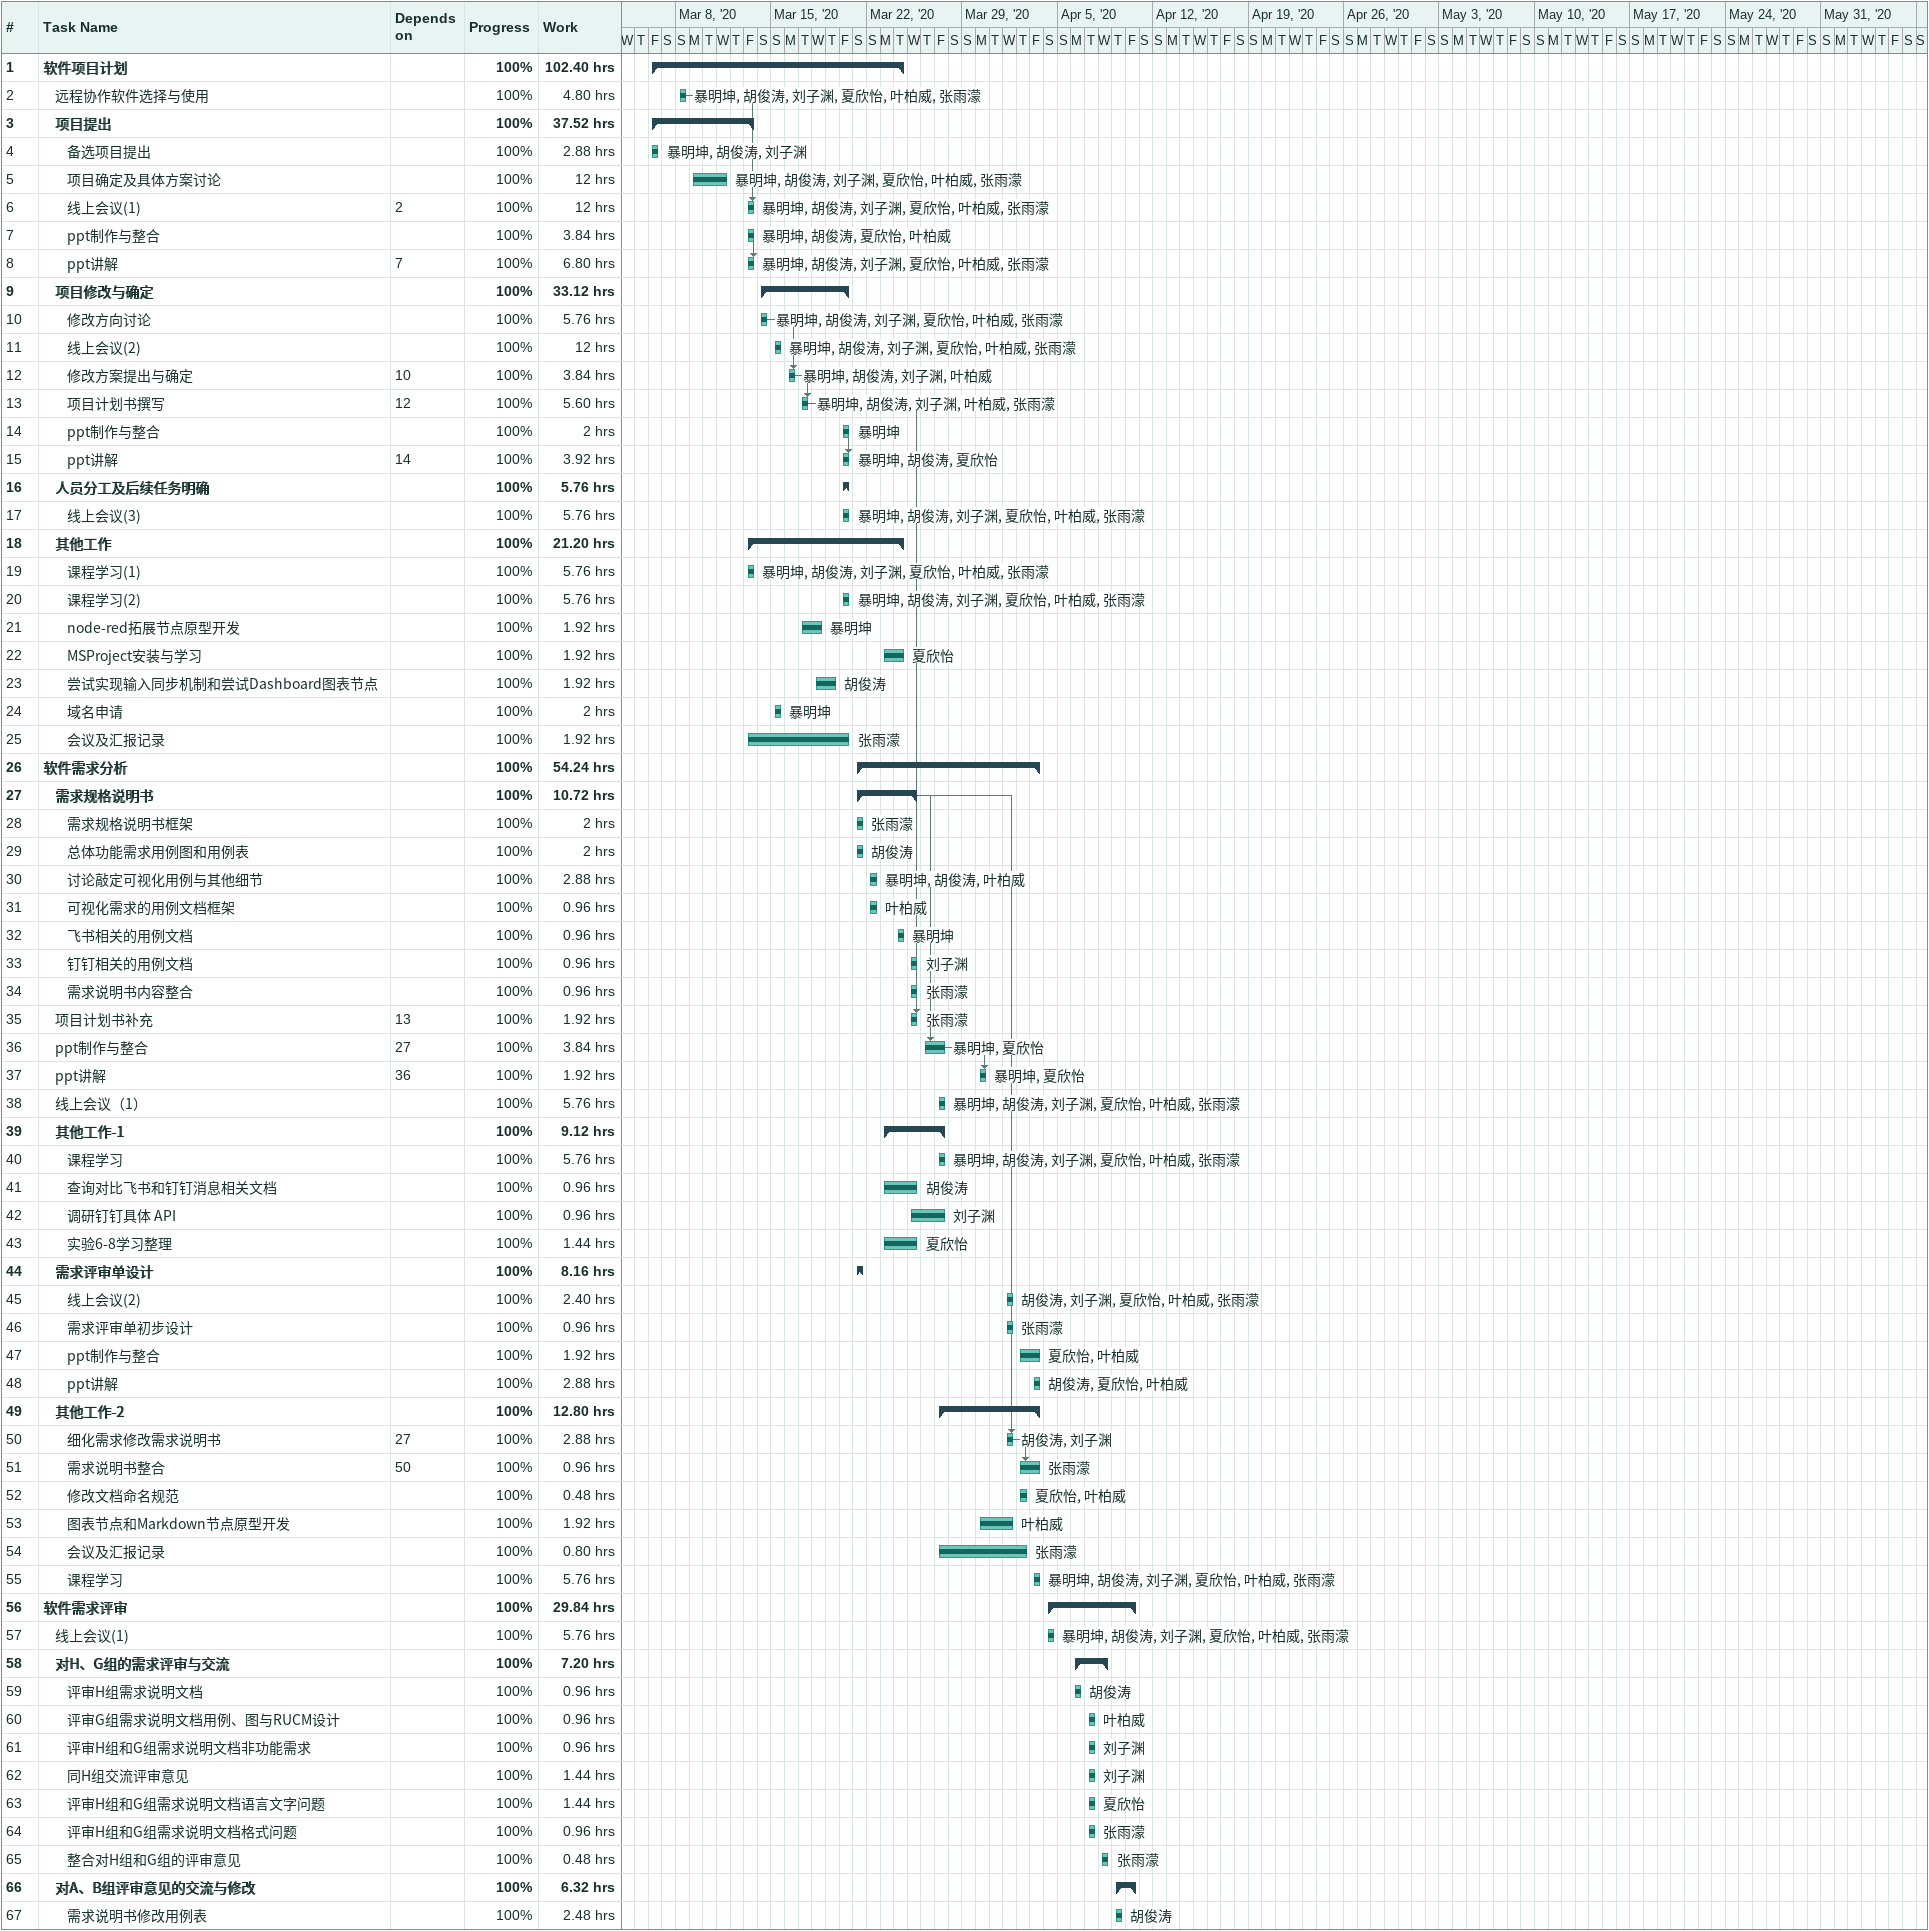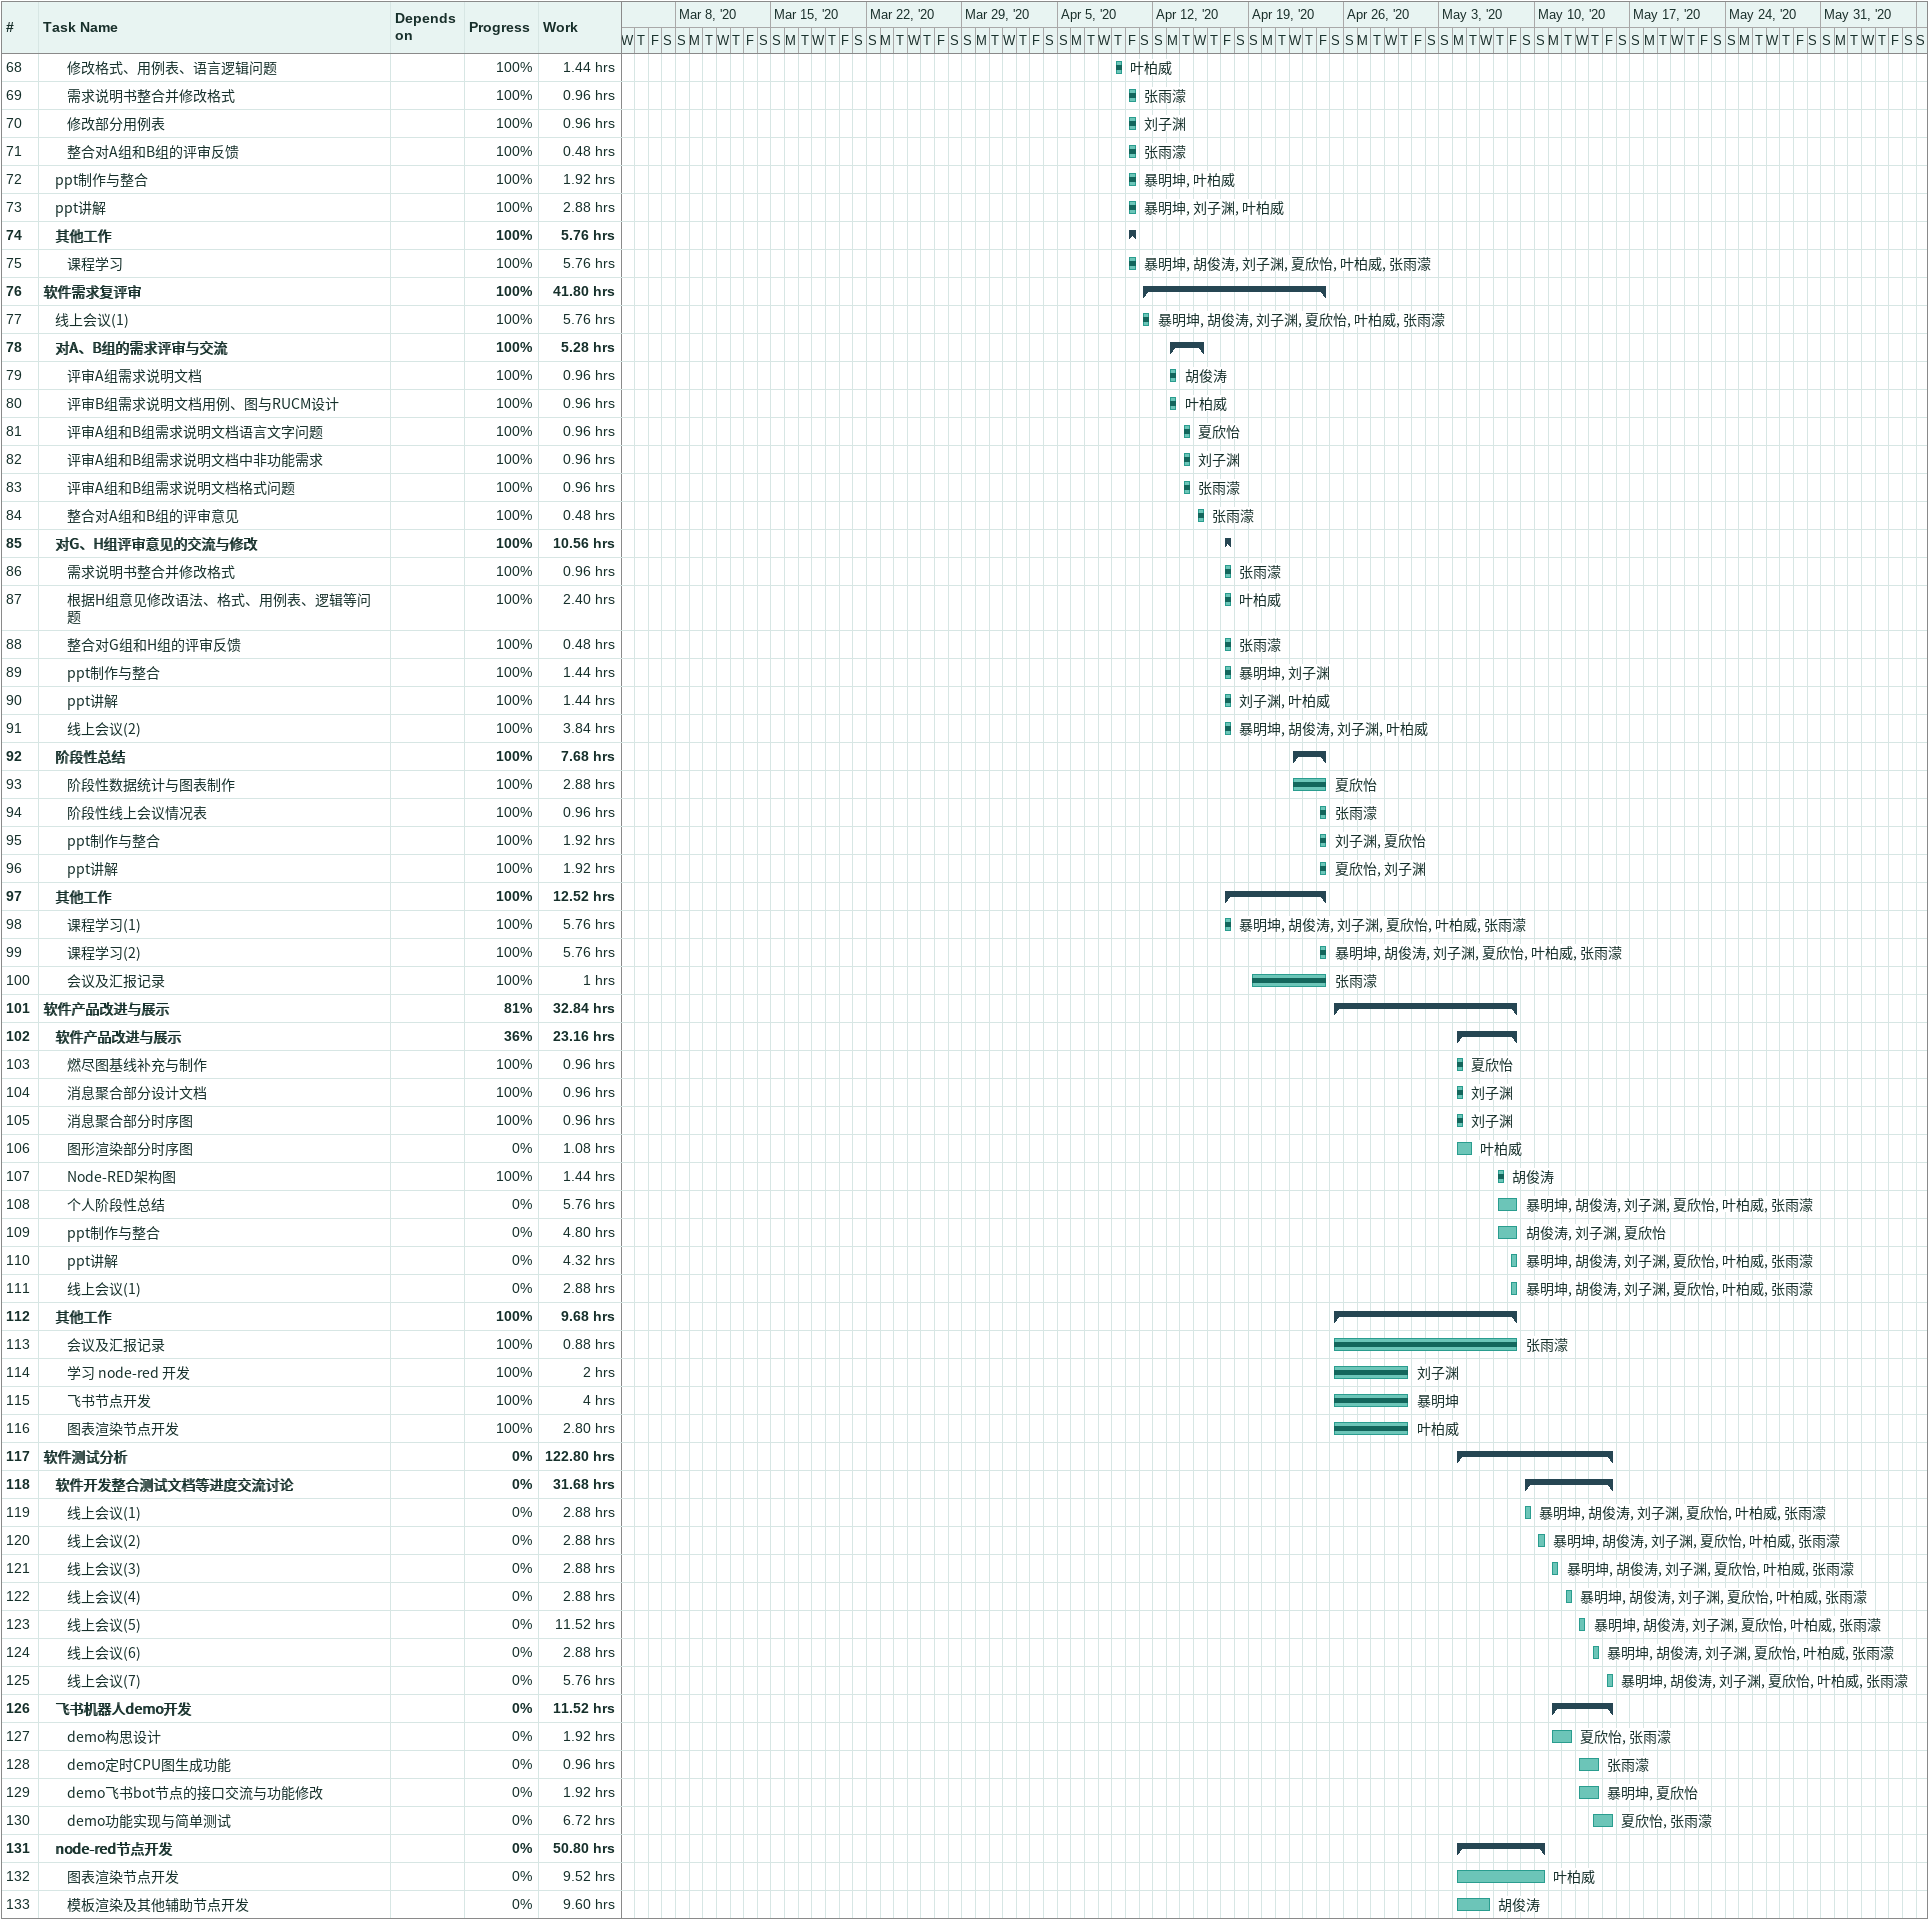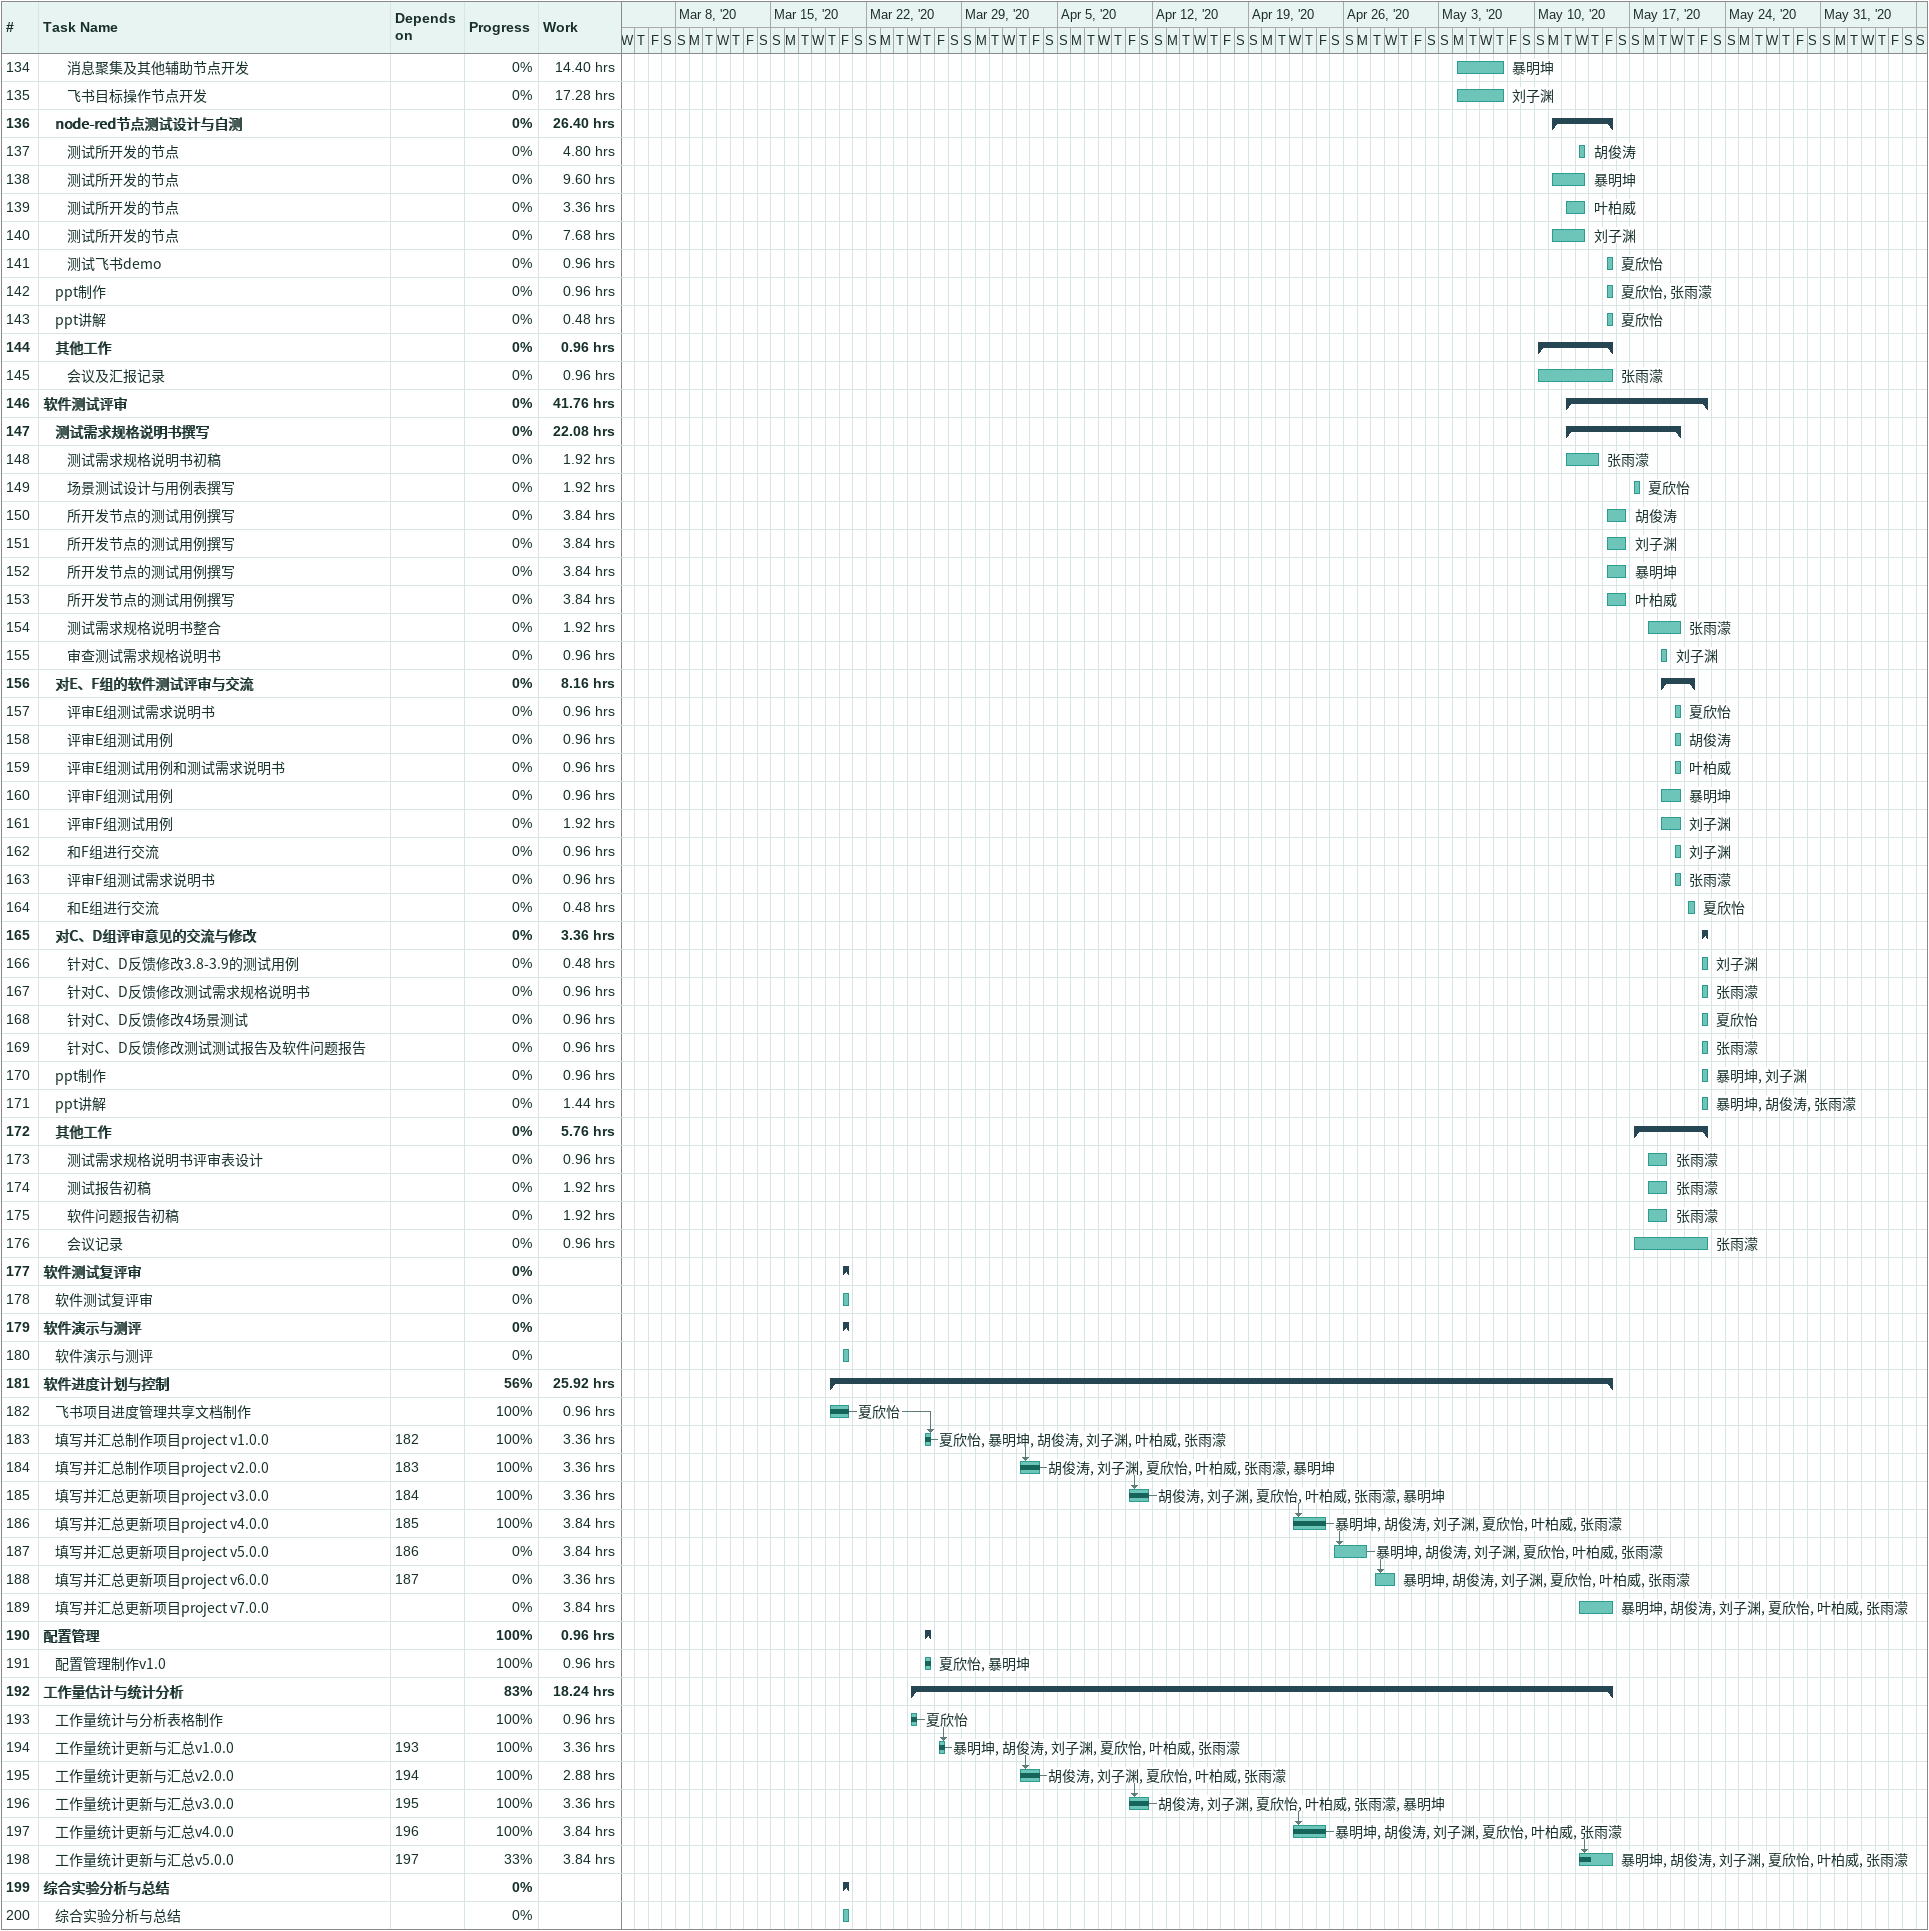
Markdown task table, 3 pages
| ID | Level | Task | Start | Finish | Predecessors | Resources | % complete | Work (h) |
|---|---|---|---|---|---|---|---|---|
| 1 | 1 | **软件项目计划** | 2020-03-06 | 2020-03-24 |  |  | 100 | 102.40 |
| 2 | 2 | 远程协作软件选择与使用 | 2020-03-08 | 2020-03-08 |  | 暴明坤, 胡俊涛, 刘子渊, 夏欣怡, 叶柏威, 张雨濛 | 100 | 4.80 |
| 3 | 2 | **项目提出** | 2020-03-06 | 2020-03-13 |  |  | 100 | 37.52 |
| 4 | 3 | 备选项目提出 | 2020-03-06 | 2020-03-06 |  | 暴明坤, 胡俊涛, 刘子渊 | 100 | 2.88 |
| 5 | 3 | 项目确定及具体方案讨论 | 2020-03-09 | 2020-03-11 |  | 暴明坤, 胡俊涛, 刘子渊, 夏欣怡, 叶柏威, 张雨濛 | 100 | 12 |
| 6 | 3 | 线上会议(1) | 2020-03-13 | 2020-03-13 | 2 | 暴明坤, 胡俊涛, 刘子渊, 夏欣怡, 叶柏威, 张雨濛 | 100 | 12 |
| 7 | 3 | ppt制作与整合 | 2020-03-13 | 2020-03-13 |  | 暴明坤, 胡俊涛, 夏欣怡, 叶柏威 | 100 | 3.84 |
| 8 | 3 | ppt讲解 | 2020-03-13 | 2020-03-13 | 7 | 暴明坤, 胡俊涛, 刘子渊, 夏欣怡, 叶柏威, 张雨濛 | 100 | 6.80 |
| 9 | 2 | **项目修改与确定** | 2020-03-14 | 2020-03-20 |  |  | 100 | 33.12 |
| 10 | 3 | 修改方向讨论 | 2020-03-14 | 2020-03-14 |  | 暴明坤, 胡俊涛, 刘子渊, 夏欣怡, 叶柏威, 张雨濛 | 100 | 5.76 |
| 11 | 3 | 线上会议(2) | 2020-03-15 | 2020-03-15 |  | 暴明坤, 胡俊涛, 刘子渊, 夏欣怡, 叶柏威, 张雨濛 | 100 | 12 |
| 12 | 3 | 修改方案提出与确定 | 2020-03-16 | 2020-03-16 | 10 | 暴明坤, 胡俊涛, 刘子渊, 叶柏威 | 100 | 3.84 |
| 13 | 3 | 项目计划书撰写 | 2020-03-17 | 2020-03-17 | 12 | 暴明坤, 胡俊涛, 刘子渊, 叶柏威, 张雨濛 | 100 | 5.60 |
| 14 | 3 | ppt制作与整合 | 2020-03-20 | 2020-03-20 |  | 暴明坤 | 100 | 2 |
| 15 | 3 | ppt讲解 | 2020-03-20 | 2020-03-20 | 14 | 暴明坤, 胡俊涛, 夏欣怡 | 100 | 3.92 |
| 16 | 2 | **人员分工及后续任务明确** | 2020-03-20 | 2020-03-20 |  |  | 100 | 5.76 |
| 17 | 3 | 线上会议(3) | 2020-03-20 | 2020-03-20 |  | 暴明坤, 胡俊涛, 刘子渊, 夏欣怡, 叶柏威, 张雨濛 | 100 | 5.76 |
| 18 | 2 | **其他工作** | 2020-03-13 | 2020-03-24 |  |  | 100 | 21.20 |
| 19 | 3 | 课程学习(1) | 2020-03-13 | 2020-03-13 |  | 暴明坤, 胡俊涛, 刘子渊, 夏欣怡, 叶柏威, 张雨濛 | 100 | 5.76 |
| 20 | 3 | 课程学习(2) | 2020-03-20 | 2020-03-20 |  | 暴明坤, 胡俊涛, 刘子渊, 夏欣怡, 叶柏威, 张雨濛 | 100 | 5.76 |
| 21 | 3 | node-red拓展节点原型开发 | 2020-03-17 | 2020-03-18 |  | 暴明坤 | 100 | 1.92 |
| 22 | 3 | MSProject安装与学习 | 2020-03-23 | 2020-03-24 |  | 夏欣怡 | 100 | 1.92 |
| 23 | 3 | 尝试实现输入同步机制和尝试Dashboard图表节点 | 2020-03-18 | 2020-03-19 |  | 胡俊涛 | 100 | 1.92 |
| 24 | 3 | 域名申请 | 2020-03-15 | 2020-03-15 |  | 暴明坤 | 100 | 2 |
| 25 | 3 | 会议及汇报记录 | 2020-03-13 | 2020-03-20 |  | 张雨濛 | 100 | 1.92 |
| 26 | 1 | **软件需求分析** | 2020-03-21 | 2020-04-03 |  |  | 100 | 54.24 |
| 27 | 2 | **需求规格说明书** | 2020-03-21 | 2020-03-25 |  |  | 100 | 10.72 |
| 28 | 3 | 需求规格说明书框架 | 2020-03-21 | 2020-03-21 |  | 张雨濛 | 100 | 2 |
| 29 | 3 | 总体功能需求用例图和用例表 | 2020-03-21 | 2020-03-21 |  | 胡俊涛 | 100 | 2 |
| 30 | 3 | 讨论敲定可视化用例与其他细节 | 2020-03-22 | 2020-03-22 |  | 暴明坤, 胡俊涛, 叶柏威 | 100 | 2.88 |
| 31 | 3 | 可视化需求的用例文档框架 | 2020-03-22 | 2020-03-22 |  | 叶柏威 | 100 | 0.96 |
| 32 | 3 | 飞书相关的用例文档 | 2020-03-24 | 2020-03-24 |  | 暴明坤 | 100 | 0.96 |
| 33 | 3 | 钉钉相关的用例文档 | 2020-03-25 | 2020-03-25 |  | 刘子渊 | 100 | 0.96 |
| 34 | 3 | 需求说明书内容整合 | 2020-03-25 | 2020-03-25 |  | 张雨濛 | 100 | 0.96 |
| 35 | 2 | 项目计划书补充 | 2020-03-25 | 2020-03-25 | 13 | 张雨濛 | 100 | 1.92 |
| 36 | 2 | ppt制作与整合 | 2020-03-26 | 2020-03-27 | 27 | 暴明坤, 夏欣怡 | 100 | 3.84 |
| 37 | 2 | ppt讲解 | 2020-03-30 | 2020-03-30 | 36 | 暴明坤, 夏欣怡 | 100 | 1.92 |
| 38 | 2 | 线上会议（1） | 2020-03-27 | 2020-03-27 |  | 暴明坤, 胡俊涛, 刘子渊, 夏欣怡, 叶柏威, 张雨濛 | 100 | 5.76 |
| 39 | 2 | **其他工作-1** | 2020-03-23 | 2020-03-27 |  |  | 100 | 9.12 |
| 40 | 3 | 课程学习 | 2020-03-27 | 2020-03-27 |  | 暴明坤, 胡俊涛, 刘子渊, 夏欣怡, 叶柏威, 张雨濛 | 100 | 5.76 |
| 41 | 3 | 查询对比飞书和钉钉消息相关文档 | 2020-03-23 | 2020-03-25 |  | 胡俊涛 | 100 | 0.96 |
| 42 | 3 | 调研钉钉具体 API | 2020-03-25 | 2020-03-27 |  | 刘子渊 | 100 | 0.96 |
| 43 | 3 | 实验6-8学习整理 | 2020-03-23 | 2020-03-25 |  | 夏欣怡 | 100 | 1.44 |
| 44 | 2 | **需求评审单设计** | 2020-03-21 | 2020-03-21 |  |  | 100 | 8.16 |
| 45 | 3 | 线上会议(2) | 2020-04-01 | 2020-04-01 |  | 胡俊涛, 刘子渊, 夏欣怡, 叶柏威, 张雨濛 | 100 | 2.40 |
| 46 | 3 | 需求评审单初步设计 | 2020-04-01 | 2020-04-01 |  | 张雨濛 | 100 | 0.96 |
| 47 | 3 | ppt制作与整合 | 2020-04-02 | 2020-04-03 |  | 夏欣怡, 叶柏威 | 100 | 1.92 |
| 48 | 3 | ppt讲解 | 2020-04-03 | 2020-04-03 |  | 胡俊涛, 夏欣怡, 叶柏威 | 100 | 2.88 |
| 49 | 2 | **其他工作-2** | 2020-03-27 | 2020-04-03 |  |  | 100 | 12.80 |
| 50 | 3 | 细化需求修改需求说明书 | 2020-04-01 | 2020-04-01 | 27 | 胡俊涛, 刘子渊 | 100 | 2.88 |
| 51 | 3 | 需求说明书整合 | 2020-04-02 | 2020-04-03 | 50 | 张雨濛 | 100 | 0.96 |
| 52 | 3 | 修改文档命名规范 | 2020-04-02 | 2020-04-02 |  | 夏欣怡, 叶柏威 | 100 | 0.48 |
| 53 | 3 | 图表节点和Markdown节点原型开发 | 2020-03-30 | 2020-04-01 |  | 叶柏威 | 100 | 1.92 |
| 54 | 3 | 会议及汇报记录 | 2020-03-27 | 2020-04-02 |  | 张雨濛 | 100 | 0.80 |
| 55 | 3 | 课程学习 | 2020-04-03 | 2020-04-03 |  | 暴明坤, 胡俊涛, 刘子渊, 夏欣怡, 叶柏威, 张雨濛 | 100 | 5.76 |
| 56 | 1 | **软件需求评审** | 2020-04-04 | 2020-04-10 |  |  | 100 | 29.84 |
| 57 | 2 | 线上会议(1) | 2020-04-04 | 2020-04-04 |  | 暴明坤, 胡俊涛, 刘子渊, 夏欣怡, 叶柏威, 张雨濛 | 100 | 5.76 |
| 58 | 2 | **对H、G组的需求评审与交流** | 2020-04-06 | 2020-04-08 |  |  | 100 | 7.20 |
| 59 | 3 | 评审H组需求说明文档 | 2020-04-06 | 2020-04-06 |  | 胡俊涛 | 100 | 0.96 |
| 60 | 3 | 评审G组需求说明文档用例、图与RUCM设计 | 2020-04-07 | 2020-04-07 |  | 叶柏威 | 100 | 0.96 |
| 61 | 3 | 评审H组和G组需求说明文档非功能需求 | 2020-04-07 | 2020-04-07 |  | 刘子渊 | 100 | 0.96 |
| 62 | 3 | 同H组交流评审意见 | 2020-04-07 | 2020-04-07 |  | 刘子渊 | 100 | 1.44 |
| 63 | 3 | 评审H组和G组需求说明文档语言文字问题 | 2020-04-07 | 2020-04-07 |  | 夏欣怡 | 100 | 1.44 |
| 64 | 3 | 评审H组和G组需求说明文档格式问题 | 2020-04-07 | 2020-04-07 |  | 张雨濛 | 100 | 0.96 |
| 65 | 3 | 整合对H组和G组的评审意见 | 2020-04-08 | 2020-04-08 |  | 张雨濛 | 100 | 0.48 |
| 66 | 2 | **对A、B组评审意见的交流与修改** | 2020-04-09 | 2020-04-10 |  |  | 100 | 6.32 |
| 67 | 3 | 需求说明书修改用例表 | 2020-04-09 | 2020-04-09 |  | 胡俊涛 | 100 | 2.48 |
| 68 | 3 | 修改格式、用例表、语言逻辑问题 | 2020-04-09 | 2020-04-09 |  | 叶柏威 | 100 | 1.44 |
| 69 | 3 | 需求说明书整合并修改格式 | 2020-04-10 | 2020-04-10 |  | 张雨濛 | 100 | 0.96 |
| 70 | 3 | 修改部分用例表 | 2020-04-10 | 2020-04-10 |  | 刘子渊 | 100 | 0.96 |
| 71 | 3 | 整合对A组和B组的评审反馈 | 2020-04-10 | 2020-04-10 |  | 张雨濛 | 100 | 0.48 |
| 72 | 2 | ppt制作与整合 | 2020-04-10 | 2020-04-10 |  | 暴明坤, 叶柏威 | 100 | 1.92 |
| 73 | 2 | ppt讲解 | 2020-04-10 | 2020-04-10 |  | 暴明坤, 刘子渊, 叶柏威 | 100 | 2.88 |
| 74 | 2 | **其他工作** | 2020-04-10 | 2020-04-10 |  |  | 100 | 5.76 |
| 75 | 3 | 课程学习 | 2020-04-10 | 2020-04-10 |  | 暴明坤, 胡俊涛, 刘子渊, 夏欣怡, 叶柏威, 张雨濛 | 100 | 5.76 |
| 76 | 1 | **软件需求复评审** | 2020-04-11 | 2020-04-24 |  |  | 100 | 41.80 |
| 77 | 2 | 线上会议(1) | 2020-04-11 | 2020-04-11 |  | 暴明坤, 胡俊涛, 刘子渊, 夏欣怡, 叶柏威, 张雨濛 | 100 | 5.76 |
| 78 | 2 | **对A、B组的需求评审与交流** | 2020-04-13 | 2020-04-15 |  |  | 100 | 5.28 |
| 79 | 3 | 评审A组需求说明文档 | 2020-04-13 | 2020-04-13 |  | 胡俊涛 | 100 | 0.96 |
| 80 | 3 | 评审B组需求说明文档用例、图与RUCM设计 | 2020-04-13 | 2020-04-13 |  | 叶柏威 | 100 | 0.96 |
| 81 | 3 | 评审A组和B组需求说明文档语言文字问题 | 2020-04-14 | 2020-04-14 |  | 夏欣怡 | 100 | 0.96 |
| 82 | 3 | 评审A组和B组需求说明文档中非功能需求 | 2020-04-14 | 2020-04-14 |  | 刘子渊 | 100 | 0.96 |
| 83 | 3 | 评审A组和B组需求说明文档格式问题 | 2020-04-14 | 2020-04-14 |  | 张雨濛 | 100 | 0.96 |
| 84 | 3 | 整合对A组和B组的评审意见 | 2020-04-15 | 2020-04-15 |  | 张雨濛 | 100 | 0.48 |
| 85 | 2 | **对G、H组评审意见的交流与修改** | 2020-04-17 | 2020-04-17 |  |  | 100 | 10.56 |
| 86 | 3 | 需求说明书整合并修改格式 | 2020-04-17 | 2020-04-17 |  | 张雨濛 | 100 | 0.96 |
| 87 | 3 | 根据H组意见修改语法、格式、用例表、逻辑等问题 | 2020-04-17 | 2020-04-17 |  | 叶柏威 | 100 | 2.40 |
| 88 | 3 | 整合对G组和H组的评审反馈 | 2020-04-17 | 2020-04-17 |  | 张雨濛 | 100 | 0.48 |
| 89 | 3 | ppt制作与整合 | 2020-04-17 | 2020-04-17 |  | 暴明坤, 刘子渊 | 100 | 1.44 |
| 90 | 3 | ppt讲解 | 2020-04-17 | 2020-04-17 |  | 刘子渊, 叶柏威 | 100 | 1.44 |
| 91 | 3 | 线上会议(2) | 2020-04-17 | 2020-04-17 |  | 暴明坤, 胡俊涛, 刘子渊, 叶柏威 | 100 | 3.84 |
| 92 | 2 | **阶段性总结** | 2020-04-22 | 2020-04-24 |  |  | 100 | 7.68 |
| 93 | 3 | 阶段性数据统计与图表制作 | 2020-04-22 | 2020-04-24 |  | 夏欣怡 | 100 | 2.88 |
| 94 | 3 | 阶段性线上会议情况表 | 2020-04-24 | 2020-04-24 |  | 张雨濛 | 100 | 0.96 |
| 95 | 3 | ppt制作与整合 | 2020-04-24 | 2020-04-24 |  | 刘子渊, 夏欣怡 | 100 | 1.92 |
| 96 | 3 | ppt讲解 | 2020-04-24 | 2020-04-24 |  | 夏欣怡, 刘子渊 | 100 | 1.92 |
| 97 | 2 | **其他工作** | 2020-04-17 | 2020-04-24 |  |  | 100 | 12.52 |
| 98 | 3 | 课程学习(1) | 2020-04-17 | 2020-04-17 |  | 暴明坤, 胡俊涛, 刘子渊, 夏欣怡, 叶柏威, 张雨濛 | 100 | 5.76 |
| 99 | 3 | 课程学习(2) | 2020-04-24 | 2020-04-24 |  | 暴明坤, 胡俊涛, 刘子渊, 夏欣怡, 叶柏威, 张雨濛 | 100 | 5.76 |
| 100 | 3 | 会议及汇报记录 | 2020-04-19 | 2020-04-24 |  | 张雨濛 | 100 | 1 |
| 101 | 1 | **软件产品改进与展示** | 2020-04-25 | 2020-05-08 |  |  | 81 | 32.84 |
| 102 | 2 | **软件产品改进与展示** | 2020-05-04 | 2020-05-08 |  |  | 36 | 23.16 |
| 103 | 3 | 燃尽图基线补充与制作 | 2020-05-04 | 2020-05-04 |  | 夏欣怡 | 100 | 0.96 |
| 104 | 3 | 消息聚合部分设计文档 | 2020-05-04 | 2020-05-04 |  | 刘子渊 | 100 | 0.96 |
| 105 | 3 | 消息聚合部分时序图 | 2020-05-04 | 2020-05-04 |  | 刘子渊 | 100 | 0.96 |
| 106 | 3 | 图形渲染部分时序图 | 2020-05-04 | 2020-05-05 |  | 叶柏威 | 0 | 1.08 |
| 107 | 3 | Node-RED架构图 | 2020-05-07 | 2020-05-07 |  | 胡俊涛 | 100 | 1.44 |
| 108 | 3 | 个人阶段性总结 | 2020-05-07 | 2020-05-08 |  | 暴明坤, 胡俊涛, 刘子渊, 夏欣怡, 叶柏威, 张雨濛 | 0 | 5.76 |
| 109 | 3 | ppt制作与整合 | 2020-05-07 | 2020-05-08 |  | 胡俊涛, 刘子渊, 夏欣怡 | 0 | 4.80 |
| 110 | 3 | ppt讲解 | 2020-05-08 | 2020-05-08 |  | 暴明坤, 胡俊涛, 刘子渊, 夏欣怡, 叶柏威, 张雨濛 | 0 | 4.32 |
| 111 | 3 | 线上会议(1) | 2020-05-08 | 2020-05-08 |  | 暴明坤, 胡俊涛, 刘子渊, 夏欣怡, 叶柏威, 张雨濛 | 0 | 2.88 |
| 112 | 2 | **其他工作** | 2020-04-25 | 2020-05-08 |  |  | 100 | 9.68 |
| 113 | 3 | 会议及汇报记录 | 2020-04-25 | 2020-05-08 |  | 张雨濛 | 100 | 0.88 |
| 114 | 3 | 学习 node-red 开发 | 2020-04-25 | 2020-04-30 |  | 刘子渊 | 100 | 2 |
| 115 | 3 | 飞书节点开发 | 2020-04-25 | 2020-04-30 |  | 暴明坤 | 100 | 4 |
| 116 | 3 | 图表渲染节点开发 | 2020-04-25 | 2020-04-30 |  | 叶柏威 | 100 | 2.80 |
| 117 | 1 | **软件测试分析** | 2020-05-04 | 2020-05-15 |  |  | 0 | 122.80 |
| 118 | 2 | **软件开发整合测试文档等进度交流讨论** | 2020-05-09 | 2020-05-15 |  |  | 0 | 31.68 |
| 119 | 3 | 线上会议(1) | 2020-05-09 | 2020-05-09 |  | 暴明坤, 胡俊涛, 刘子渊, 夏欣怡, 叶柏威, 张雨濛 | 0 | 2.88 |
| 120 | 3 | 线上会议(2) | 2020-05-10 | 2020-05-10 |  | 暴明坤, 胡俊涛, 刘子渊, 夏欣怡, 叶柏威, 张雨濛 | 0 | 2.88 |
| 121 | 3 | 线上会议(3) | 2020-05-11 | 2020-05-11 |  | 暴明坤, 胡俊涛, 刘子渊, 夏欣怡, 叶柏威, 张雨濛 | 0 | 2.88 |
| 122 | 3 | 线上会议(4) | 2020-05-12 | 2020-05-12 |  | 暴明坤, 胡俊涛, 刘子渊, 夏欣怡, 叶柏威, 张雨濛 | 0 | 2.88 |
| 123 | 3 | 线上会议(5) | 2020-05-13 | 2020-05-13 |  | 暴明坤, 胡俊涛, 刘子渊, 夏欣怡, 叶柏威, 张雨濛 | 0 | 11.52 |
| 124 | 3 | 线上会议(6) | 2020-05-14 | 2020-05-14 |  | 暴明坤, 胡俊涛, 刘子渊, 夏欣怡, 叶柏威, 张雨濛 | 0 | 2.88 |
| 125 | 3 | 线上会议(7) | 2020-05-15 | 2020-05-15 |  | 暴明坤, 胡俊涛, 刘子渊, 夏欣怡, 叶柏威, 张雨濛 | 0 | 5.76 |
| 126 | 2 | **飞书机器人demo开发** | 2020-05-11 | 2020-05-15 |  |  | 0 | 11.52 |
| 127 | 3 | demo构思设计 | 2020-05-11 | 2020-05-12 |  | 夏欣怡, 张雨濛 | 0 | 1.92 |
| 128 | 3 | demo定时CPU图生成功能 | 2020-05-13 | 2020-05-14 |  | 张雨濛 | 0 | 0.96 |
| 129 | 3 | demo飞书bot节点的接口交流与功能修改 | 2020-05-13 | 2020-05-14 |  | 暴明坤, 夏欣怡 | 0 | 1.92 |
| 130 | 3 | demo功能实现与简单测试 | 2020-05-14 | 2020-05-15 |  | 夏欣怡, 张雨濛 | 0 | 6.72 |
| 131 | 2 | **node-red节点开发** | 2020-05-04 | 2020-05-10 |  |  | 0 | 50.80 |
| 132 | 3 | 图表渲染节点开发 | 2020-05-04 | 2020-05-10 |  | 叶柏威 | 0 | 9.52 |
| 133 | 3 | 模板渲染及其他辅助节点开发 | 2020-05-04 | 2020-05-06 |  | 胡俊涛 | 0 | 9.60 |
| 134 | 3 | 消息聚集及其他辅助节点开发 | 2020-05-04 | 2020-05-07 |  | 暴明坤 | 0 | 14.40 |
| 135 | 3 | 飞书目标操作节点开发 | 2020-05-04 | 2020-05-07 |  | 刘子渊 | 0 | 17.28 |
| 136 | 2 | **node-red节点测试设计与自测** | 2020-05-11 | 2020-05-15 |  |  | 0 | 26.40 |
| 137 | 3 | 测试所开发的节点 | 2020-05-13 | 2020-05-13 |  | 胡俊涛 | 0 | 4.80 |
| 138 | 3 | 测试所开发的节点 | 2020-05-11 | 2020-05-13 |  | 暴明坤 | 0 | 9.60 |
| 139 | 3 | 测试所开发的节点 | 2020-05-12 | 2020-05-13 |  | 叶柏威 | 0 | 3.36 |
| 140 | 3 | 测试所开发的节点 | 2020-05-11 | 2020-05-13 |  | 刘子渊 | 0 | 7.68 |
| 141 | 3 | 测试飞书demo | 2020-05-15 | 2020-05-15 |  | 夏欣怡 | 0 | 0.96 |
| 142 | 2 | ppt制作 | 2020-05-15 | 2020-05-15 |  | 夏欣怡, 张雨濛 | 0 | 0.96 |
| 143 | 2 | ppt讲解 | 2020-05-15 | 2020-05-15 |  | 夏欣怡 | 0 | 0.48 |
| 144 | 2 | **其他工作** | 2020-05-10 | 2020-05-15 |  |  | 0 | 0.96 |
| 145 | 3 | 会议及汇报记录 | 2020-05-10 | 2020-05-15 |  | 张雨濛 | 0 | 0.96 |
| 146 | 1 | **软件测试评审** | 2020-05-12 | 2020-05-22 |  |  | 0 | 41.76 |
| 147 | 2 | **测试需求规格说明书撰写** | 2020-05-12 | 2020-05-20 |  |  | 0 | 22.08 |
| 148 | 3 | 测试需求规格说明书初稿 | 2020-05-12 | 2020-05-14 |  | 张雨濛 | 0 | 1.92 |
| 149 | 3 | 场景测试设计与用例表撰写 | 2020-05-17 | 2020-05-17 |  | 夏欣怡 | 0 | 1.92 |
| 150 | 3 | 所开发节点的测试用例撰写 | 2020-05-15 | 2020-05-16 |  | 胡俊涛 | 0 | 3.84 |
| 151 | 3 | 所开发节点的测试用例撰写 | 2020-05-15 | 2020-05-16 |  | 刘子渊 | 0 | 3.84 |
| 152 | 3 | 所开发节点的测试用例撰写 | 2020-05-15 | 2020-05-16 |  | 暴明坤 | 0 | 3.84 |
| 153 | 3 | 所开发节点的测试用例撰写 | 2020-05-15 | 2020-05-16 |  | 叶柏威 | 0 | 3.84 |
| 154 | 3 | 测试需求规格说明书整合 | 2020-05-18 | 2020-05-20 |  | 张雨濛 | 0 | 1.92 |
| 155 | 3 | 审查测试需求规格说明书 | 2020-05-19 | 2020-05-19 |  | 刘子渊 | 0 | 0.96 |
| 156 | 2 | **对E、F组的软件测试评审与交流** | 2020-05-19 | 2020-05-21 |  |  | 0 | 8.16 |
| 157 | 3 | 评审E组测试需求说明书 | 2020-05-20 | 2020-05-20 |  | 夏欣怡 | 0 | 0.96 |
| 158 | 3 | 评审E组测试用例 | 2020-05-20 | 2020-05-20 |  | 胡俊涛 | 0 | 0.96 |
| 159 | 3 | 评审E组测试用例和测试需求说明书 | 2020-05-20 | 2020-05-20 |  | 叶柏威 | 0 | 0.96 |
| 160 | 3 | 评审F组测试用例 | 2020-05-19 | 2020-05-20 |  | 暴明坤 | 0 | 0.96 |
| 161 | 3 | 评审F组测试用例 | 2020-05-19 | 2020-05-20 |  | 刘子渊 | 0 | 1.92 |
| 162 | 3 | 和F组进行交流 | 2020-05-20 | 2020-05-20 |  | 刘子渊 | 0 | 0.96 |
| 163 | 3 | 评审F组测试需求说明书 | 2020-05-20 | 2020-05-20 |  | 张雨濛 | 0 | 0.96 |
| 164 | 3 | 和E组进行交流 | 2020-05-21 | 2020-05-21 |  | 夏欣怡 | 0 | 0.48 |
| 165 | 2 | **对C、D组评审意见的交流与修改** | 2020-05-22 | 2020-05-22 |  |  | 0 | 3.36 |
| 166 | 3 | 针对C、D反馈修改3.8-3.9的测试用例 | 2020-05-22 | 2020-05-22 |  | 刘子渊 | 0 | 0.48 |
| 167 | 3 | 针对C、D反馈修改测试需求规格说明书 | 2020-05-22 | 2020-05-22 |  | 张雨濛 | 0 | 0.96 |
| 168 | 3 | 针对C、D反馈修改4场景测试 | 2020-05-22 | 2020-05-22 |  | 夏欣怡 | 0 | 0.96 |
| 169 | 3 | 针对C、D反馈修改测试测试报告及软件问题报告 | 2020-05-22 | 2020-05-22 |  | 张雨濛 | 0 | 0.96 |
| 170 | 2 | ppt制作 | 2020-05-22 | 2020-05-22 |  | 暴明坤, 刘子渊 | 0 | 0.96 |
| 171 | 2 | ppt讲解 | 2020-05-22 | 2020-05-22 |  | 暴明坤, 胡俊涛, 张雨濛 | 0 | 1.44 |
| 172 | 2 | **其他工作** | 2020-05-17 | 2020-05-22 |  |  | 0 | 5.76 |
| 173 | 3 | 测试需求规格说明书评审表设计 | 2020-05-18 | 2020-05-19 |  | 张雨濛 | 0 | 0.96 |
| 174 | 3 | 测试报告初稿 | 2020-05-18 | 2020-05-19 |  | 张雨濛 | 0 | 1.92 |
| 175 | 3 | 软件问题报告初稿 | 2020-05-18 | 2020-05-19 |  | 张雨濛 | 0 | 1.92 |
| 176 | 3 | 会议记录 | 2020-05-17 | 2020-05-22 |  | 张雨濛 | 0 | 0.96 |
| 177 | 1 | **软件测试复评审** | 2020-03-20 | 2020-03-20 |  |  | 0 |  |
| 178 | 2 | 软件测试复评审 | 2020-03-20 | 2020-03-20 |  |  | 0 |  |
| 179 | 1 | **软件演示与测评** | 2020-03-20 | 2020-03-20 |  |  | 0 |  |
| 180 | 2 | 软件演示与测评 | 2020-03-20 | 2020-03-20 |  |  | 0 |  |
| 181 | 1 | **软件进度计划与控制** | 2020-03-19 | 2020-05-15 |  |  | 56 | 25.92 |
| 182 | 2 | 飞书项目进度管理共享文档制作 | 2020-03-19 | 2020-03-20 |  | 夏欣怡 | 100 | 0.96 |
| 183 | 2 | 填写并汇总制作项目project v1.0.0 | 2020-03-26 | 2020-03-26 | 182 | 夏欣怡, 暴明坤, 胡俊涛, 刘子渊, 叶柏威, 张雨濛 | 100 | 3.36 |
| 184 | 2 | 填写并汇总制作项目project v2.0.0 | 2020-04-02 | 2020-04-03 | 183 | 胡俊涛, 刘子渊, 夏欣怡, 叶柏威, 张雨濛, 暴明坤 | 100 | 3.36 |
| 185 | 2 | 填写并汇总更新项目project v3.0.0 | 2020-04-10 | 2020-04-11 | 184 | 胡俊涛, 刘子渊, 夏欣怡, 叶柏威, 张雨濛, 暴明坤 | 100 | 3.36 |
| 186 | 2 | 填写并汇总更新项目project v4.0.0 | 2020-04-22 | 2020-04-24 | 185 | 暴明坤, 胡俊涛, 刘子渊, 夏欣怡, 叶柏威, 张雨濛 | 100 | 3.84 |
| 187 | 2 | 填写并汇总更新项目project v5.0.0 | 2020-04-25 | 2020-04-27 | 186 | 暴明坤, 胡俊涛, 刘子渊, 夏欣怡, 叶柏威, 张雨濛 | 0 | 3.84 |
| 188 | 2 | 填写并汇总更新项目project v6.0.0 | 2020-04-28 | 2020-04-29 | 187 | 暴明坤, 胡俊涛, 刘子渊, 夏欣怡, 叶柏威, 张雨濛 | 0 | 3.36 |
| 189 | 2 | 填写并汇总更新项目project v7.0.0 | 2020-05-13 | 2020-05-15 |  | 暴明坤, 胡俊涛, 刘子渊, 夏欣怡, 叶柏威, 张雨濛 | 0 | 3.84 |
| 190 | 1 | **配置管理** | 2020-03-26 | 2020-03-26 |  |  | 100 | 0.96 |
| 191 | 2 | 配置管理制作v1.0 | 2020-03-26 | 2020-03-26 |  | 夏欣怡, 暴明坤 | 100 | 0.96 |
| 192 | 1 | **工作量估计与统计分析** | 2020-03-25 | 2020-05-15 |  |  | 83 | 18.24 |
| 193 | 2 | 工作量统计与分析表格制作 | 2020-03-25 | 2020-03-25 |  | 夏欣怡 | 100 | 0.96 |
| 194 | 2 | 工作量统计更新与汇总v1.0.0 | 2020-03-27 | 2020-03-27 | 193 | 暴明坤, 胡俊涛, 刘子渊, 夏欣怡, 叶柏威, 张雨濛 | 100 | 3.36 |
| 195 | 2 | 工作量统计更新与汇总v2.0.0 | 2020-04-02 | 2020-04-03 | 194 | 胡俊涛, 刘子渊, 夏欣怡, 叶柏威, 张雨濛 | 100 | 2.88 |
| 196 | 2 | 工作量统计更新与汇总v3.0.0 | 2020-04-10 | 2020-04-11 | 195 | 胡俊涛, 刘子渊, 夏欣怡, 叶柏威, 张雨濛, 暴明坤 | 100 | 3.36 |
| 197 | 2 | 工作量统计更新与汇总v4.0.0 | 2020-04-22 | 2020-04-24 | 196 | 暴明坤, 胡俊涛, 刘子渊, 夏欣怡, 叶柏威, 张雨濛 | 100 | 3.84 |
| 198 | 2 | 工作量统计更新与汇总v5.0.0 | 2020-05-13 | 2020-05-15 | 197 | 暴明坤, 胡俊涛, 刘子渊, 夏欣怡, 叶柏威, 张雨濛 | 33 | 3.84 |
| 199 | 1 | **综合实验分析与总结** | 2020-03-20 | 2020-03-20 |  |  | 0 |  |
| 200 | 2 | 综合实验分析与总结 | 2020-03-20 | 2020-03-20 |  |  | 0 |  |
